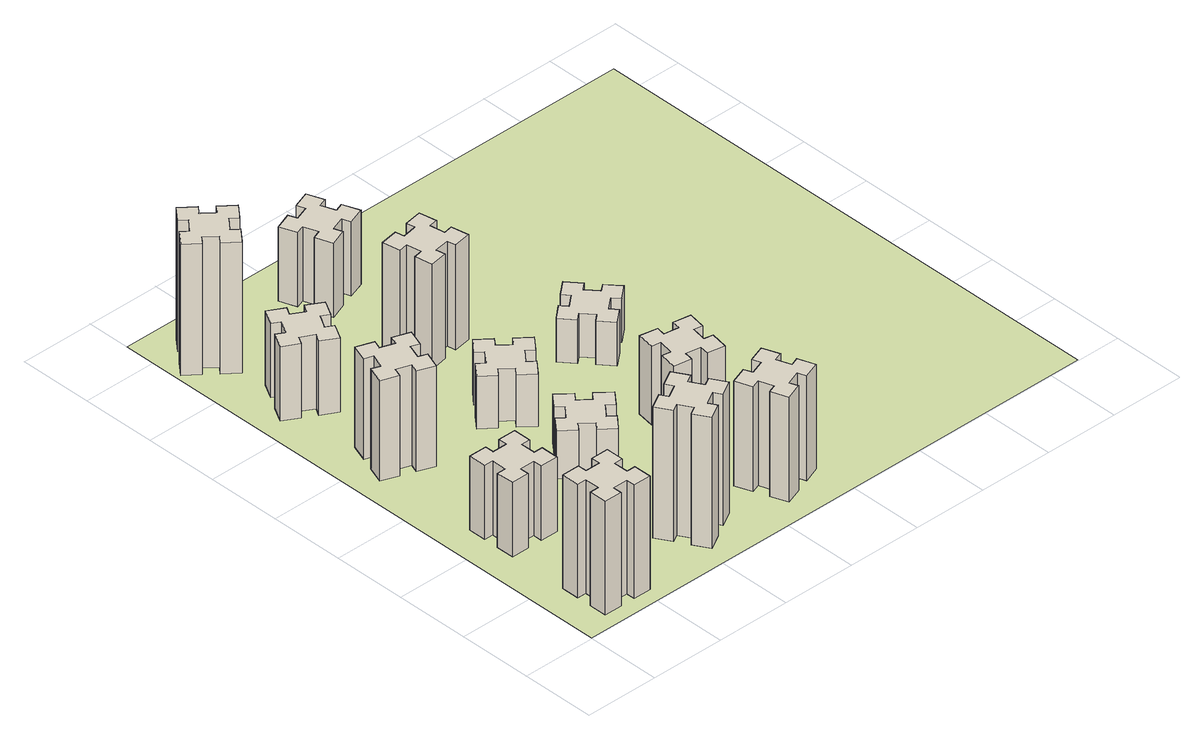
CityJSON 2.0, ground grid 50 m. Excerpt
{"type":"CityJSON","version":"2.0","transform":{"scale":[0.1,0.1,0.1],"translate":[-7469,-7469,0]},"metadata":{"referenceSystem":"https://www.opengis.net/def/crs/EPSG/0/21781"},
"CityObjects":{
"building1":{"type":"Building","attributes":{"class":"1000","function":"1000","usage":"1000","yearOfConstruction":2016,"roofType":"1000","measuredHeight":78,"storeysAboveGround":30,"storeysBelowGround":0},"geometry":[{"type":"Solid","lod":"1","boundaries":[[[[0,1,2,3,4,5,6,7,8,9,10,11,12,13,14,15,16,17,18,19]],[[17,16,20,21]],[[16,15,22,20]],[[15,14,23,22]],[[14,13,24,23]],[[13,12,25,24]],[[12,11,26,25]],[[11,10,27,26]],[[10,9,28,27]],[[9,8,29,28]],[[8,7,30,29]],[[7,6,31,30]],[[6,5,32,31]],[[5,4,33,32]],[[4,3,34,33]],[[3,2,35,34]],[[2,1,36,35]],[[1,0,37,36]],[[0,19,38,37]],[[19,18,39,38]],[[18,17,21,39]],[[24,25,26,27,28,29,30,31,32,33,34,35,36,37,38,39,21,20,22,23]]]]}]},
"building2":{"type":"Building","attributes":{"class":"1000","function":"1000","usage":"1000","yearOfConstruction":2016,"roofType":"1000","measuredHeight":51,"storeysAboveGround":30,"storeysBelowGround":0},"geometry":[{"type":"Solid","lod":"1","boundaries":[[[[40,41,42,43,44,45,46,47,48,49,50,51,52,53,54,55,56,57,58,59]],[[57,56,60,61]],[[56,55,62,60]],[[55,54,63,62]],[[54,53,64,63]],[[53,52,65,64]],[[52,51,66,65]],[[51,50,67,66]],[[50,49,68,67]],[[49,48,69,68]],[[48,47,70,69]],[[47,46,71,70]],[[46,45,72,71]],[[45,44,73,72]],[[44,43,74,73]],[[43,42,75,74]],[[42,41,76,75]],[[41,40,77,76]],[[40,59,78,77]],[[59,58,79,78]],[[58,57,61,79]],[[64,65,66,67,68,69,70,71,72,73,74,75,76,77,78,79,61,60,62,63]]]]}]},
"building3":{"type":"Building","attributes":{"class":"1000","function":"1000","usage":"1000","yearOfConstruction":2016,"roofType":"1000","measuredHeight":69,"storeysAboveGround":30,"storeysBelowGround":0},"geometry":[{"type":"Solid","lod":"1","boundaries":[[[[80,81,82,83,84,85,86,87,88,89,90,91,92,93,94,95,96,97,98,99]],[[97,96,100,101]],[[96,95,102,100]],[[95,94,103,102]],[[94,93,104,103]],[[93,92,105,104]],[[92,91,106,105]],[[91,90,107,106]],[[90,89,108,107]],[[89,88,109,108]],[[88,87,110,109]],[[87,86,111,110]],[[86,85,112,111]],[[85,84,113,112]],[[84,83,114,113]],[[83,82,115,114]],[[82,81,116,115]],[[81,80,117,116]],[[80,99,118,117]],[[99,98,119,118]],[[98,97,101,119]],[[104,105,106,107,108,109,110,111,112,113,114,115,116,117,118,119,101,100,102,103]]]]}]},
"building4":{"type":"Building","attributes":{"class":"1000","function":"1000","usage":"1000","yearOfConstruction":2016,"roofType":"1000","measuredHeight":51,"storeysAboveGround":30,"storeysBelowGround":0},"geometry":[{"type":"Solid","lod":"1","boundaries":[[[[120,121,122,123,124,125,126,127,128,129,130,131,132,133,134,135,136,137,138,139]],[[137,136,140,141]],[[136,135,142,140]],[[135,134,143,142]],[[134,133,144,143]],[[133,132,145,144]],[[132,131,146,145]],[[131,130,147,146]],[[130,129,148,147]],[[129,128,149,148]],[[128,127,150,149]],[[127,126,151,150]],[[126,125,152,151]],[[125,124,153,152]],[[124,123,154,153]],[[123,122,155,154]],[[122,121,156,155]],[[121,120,157,156]],[[120,139,158,157]],[[139,138,159,158]],[[138,137,141,159]],[[144,145,146,147,148,149,150,151,152,153,154,155,156,157,158,159,141,140,142,143]]]]}]},
"building5":{"type":"Building","attributes":{"class":"1000","function":"1000","usage":"1000","yearOfConstruction":2016,"roofType":"1000","measuredHeight":90,"storeysAboveGround":30,"storeysBelowGround":0},"geometry":[{"type":"Solid","lod":"1","boundaries":[[[[160,161,162,163,164,165,166,167,168,169,170,171,172,173,174,175,176,177,178,179]],[[177,176,180,181]],[[176,175,182,180]],[[175,174,183,182]],[[174,173,184,183]],[[173,172,185,184]],[[172,171,186,185]],[[171,170,187,186]],[[170,169,188,187]],[[169,168,189,188]],[[168,167,190,189]],[[167,166,191,190]],[[166,165,192,191]],[[165,164,193,192]],[[164,163,194,193]],[[163,162,195,194]],[[162,161,196,195]],[[161,160,197,196]],[[160,179,198,197]],[[179,178,199,198]],[[178,177,181,199]],[[184,185,186,187,188,189,190,191,192,193,194,195,196,197,198,199,181,180,182,183]]]]}]},
"building6":{"type":"Building","attributes":{"class":"1000","function":"1000","usage":"1000","yearOfConstruction":2016,"roofType":"1000","measuredHeight":90,"storeysAboveGround":30,"storeysBelowGround":0},"geometry":[{"type":"Solid","lod":"1","boundaries":[[[[200,201,202,203,204,205,206,207,208,209,210,211,212,213,214,215,216,217,218,219]],[[217,216,220,221]],[[216,215,222,220]],[[215,214,223,222]],[[214,213,224,223]],[[213,212,225,224]],[[212,211,226,225]],[[211,210,227,226]],[[210,209,228,227]],[[209,208,229,228]],[[208,207,230,229]],[[207,206,231,230]],[[206,205,232,231]],[[205,204,233,232]],[[204,203,234,233]],[[203,202,235,234]],[[202,201,236,235]],[[201,200,237,236]],[[200,219,238,237]],[[219,218,239,238]],[[218,217,221,239]],[[224,225,226,227,228,229,230,231,232,233,234,235,236,237,238,239,221,220,222,223]]]]}]},
"building7":{"type":"Building","attributes":{"class":"1000","function":"1000","usage":"1000","yearOfConstruction":2016,"roofType":"1000","measuredHeight":33,"storeysAboveGround":30,"storeysBelowGround":0},"geometry":[{"type":"Solid","lod":"1","boundaries":[[[[240,241,242,243,244,245,246,247,248,249,250,251,252,253,254,255,256,257,258,259]],[[257,256,260,261]],[[256,255,262,260]],[[255,254,263,262]],[[254,253,264,263]],[[253,252,265,264]],[[252,251,266,265]],[[251,250,267,266]],[[250,249,268,267]],[[249,248,269,268]],[[248,247,270,269]],[[247,246,271,270]],[[246,245,272,271]],[[245,244,273,272]],[[244,243,274,273]],[[243,242,275,274]],[[242,241,276,275]],[[241,240,277,276]],[[240,259,278,277]],[[259,258,279,278]],[[258,257,261,279]],[[264,265,266,267,268,269,270,271,272,273,274,275,276,277,278,279,261,260,262,263]]]]}]},
"building8":{"type":"Building","attributes":{"class":"1000","function":"1000","usage":"1000","yearOfConstruction":2016,"roofType":"1000","measuredHeight":36,"storeysAboveGround":30,"storeysBelowGround":0},"geometry":[{"type":"Solid","lod":"1","boundaries":[[[[280,281,282,283,284,285,286,287,288,289,290,291,292,293,294,295,296,297,298,299]],[[297,296,300,301]],[[296,295,302,300]],[[295,294,303,302]],[[294,293,304,303]],[[293,292,305,304]],[[292,291,306,305]],[[291,290,307,306]],[[290,289,308,307]],[[289,288,309,308]],[[288,287,310,309]],[[287,286,311,310]],[[286,285,312,311]],[[285,284,313,312]],[[284,283,314,313]],[[283,282,315,314]],[[282,281,316,315]],[[281,280,317,316]],[[280,299,318,317]],[[299,298,319,318]],[[298,297,301,319]],[[304,305,306,307,308,309,310,311,312,313,314,315,316,317,318,319,301,300,302,303]]]]}]},
"building9":{"type":"Building","attributes":{"class":"1000","function":"1000","usage":"1000","yearOfConstruction":2016,"roofType":"1000","measuredHeight":72,"storeysAboveGround":30,"storeysBelowGround":0},"geometry":[{"type":"Solid","lod":"1","boundaries":[[[[320,321,322,323,324,325,326,327,328,329,330,331,332,333,334,335,336,337,338,339]],[[337,336,340,341]],[[336,335,342,340]],[[335,334,343,342]],[[334,333,344,343]],[[333,332,345,344]],[[332,331,346,345]],[[331,330,347,346]],[[330,329,348,347]],[[329,328,349,348]],[[328,327,350,349]],[[327,326,351,350]],[[326,325,352,351]],[[325,324,353,352]],[[324,323,354,353]],[[323,322,355,354]],[[322,321,356,355]],[[321,320,357,356]],[[320,339,358,357]],[[339,338,359,358]],[[338,337,341,359]],[[344,345,346,347,348,349,350,351,352,353,354,355,356,357,358,359,341,340,342,343]]]]}]},
"building10":{"type":"Building","attributes":{"class":"1000","function":"1000","usage":"1000","yearOfConstruction":2016,"roofType":"1000","measuredHeight":72,"storeysAboveGround":30,"storeysBelowGround":0},"geometry":[{"type":"Solid","lod":"1","boundaries":[[[[360,361,362,363,364,365,366,367,368,369,370,371,372,373,374,375,376,377,378,379]],[[377,376,380,381]],[[376,375,382,380]],[[375,374,383,382]],[[374,373,384,383]],[[373,372,385,384]],[[372,371,386,385]],[[371,370,387,386]],[[370,369,388,387]],[[369,368,389,388]],[[368,367,390,389]],[[367,366,391,390]],[[366,365,392,391]],[[365,364,393,392]],[[364,363,394,393]],[[363,362,395,394]],[[362,361,396,395]],[[361,360,397,396]],[[360,379,398,397]],[[379,378,399,398]],[[378,377,381,399]],[[384,385,386,387,388,389,390,391,392,393,394,395,396,397,398,399,381,380,382,383]]]]}]},
"building11":{"type":"Building","attributes":{"class":"1000","function":"1000","usage":"1000","yearOfConstruction":2016,"roofType":"1000","measuredHeight":54,"storeysAboveGround":30,"storeysBelowGround":0},"geometry":[{"type":"Solid","lod":"1","boundaries":[[[[400,401,402,403,404,405,406,407,408,409,410,411,412,413,414,415,416,417,418,419]],[[417,416,420,421]],[[416,415,422,420]],[[415,414,423,422]],[[414,413,424,423]],[[413,412,425,424]],[[412,411,426,425]],[[411,410,427,426]],[[410,409,428,427]],[[409,408,429,428]],[[408,407,430,429]],[[407,406,431,430]],[[406,405,432,431]],[[405,404,433,432]],[[404,403,434,433]],[[403,402,435,434]],[[402,401,436,435]],[[401,400,437,436]],[[400,419,438,437]],[[419,418,439,438]],[[418,417,421,439]],[[424,425,426,427,428,429,430,431,432,433,434,435,436,437,438,439,421,420,422,423]]]]}]},
"building12":{"type":"Building","attributes":{"class":"1000","function":"1000","usage":"1000","yearOfConstruction":2016,"roofType":"1000","measuredHeight":51,"storeysAboveGround":30,"storeysBelowGround":0},"geometry":[{"type":"Solid","lod":"1","boundaries":[[[[440,441,442,443,444,445,446,447,448,449,450,451,452,453,454,455,456,457,458,459]],[[457,456,460,461]],[[456,455,462,460]],[[455,454,463,462]],[[454,453,464,463]],[[453,452,465,464]],[[452,451,466,465]],[[451,450,467,466]],[[450,449,468,467]],[[449,448,469,468]],[[448,447,470,469]],[[447,446,471,470]],[[446,445,472,471]],[[445,444,473,472]],[[444,443,474,473]],[[443,442,475,474]],[[442,441,476,475]],[[441,440,477,476]],[[440,459,478,477]],[[459,458,479,478]],[[458,457,461,479]],[[464,465,466,467,468,469,470,471,472,473,474,475,476,477,478,479,461,460,462,463]]]]}]},
"building13":{"type":"Building","attributes":{"class":"1000","function":"1000","usage":"1000","yearOfConstruction":2016,"roofType":"1000","measuredHeight":30,"storeysAboveGround":30,"storeysBelowGround":0},"geometry":[{"type":"Solid","lod":"1","boundaries":[[[[480,481,482,483,484,485,486,487,488,489,490,491,492,493,494,495,496,497,498,499]],[[497,496,500,501]],[[496,495,502,500]],[[495,494,503,502]],[[494,493,504,503]],[[493,492,505,504]],[[492,491,506,505]],[[491,490,507,506]],[[490,489,508,507]],[[489,488,509,508]],[[488,487,510,509]],[[487,486,511,510]],[[486,485,512,511]],[[485,484,513,512]],[[484,483,514,513]],[[483,482,515,514]],[[482,481,516,515]],[[481,480,517,516]],[[480,499,518,517]],[[499,498,519,518]],[[498,497,501,519]],[[504,505,506,507,508,509,510,511,512,513,514,515,516,517,518,519,501,500,502,503]]]]}]},
"landuse1":{"type":"LandUse","attributes":{"name":"plot1","function":"1010"},"geometry":[{"type":"MultiSurface","lod":"1","boundaries":[[[520,521,522,523]]]}]}
},
"vertices":[
[265,325,0],[265,225,0],[205,225,0],[205,105,0],[325,105,0],[325,165,0],[425,165,0],[425,105,0],[545,105,0],[545,225,0],[485,225,0],[485,325,0],[545,325,0],[545,445,0],[425,445,0],[425,385,0],[325,385,0],[325,445,0],[205,445,0],[205,325,0],[325,385,780],[325,445,780],[425,385,780],[425,445,780],[545,445,780],[545,325,780],[485,325,780],[485,225,780],[545,225,780],[545,105,780],[425,105,780],[425,165,780],[325,165,780],[325,105,780],[205,105,780],[205,225,780],[265,225,780],[265,325,780],[205,325,780],[205,445,780],
[265,1065,0],[265,965,0],[205,965,0],[205,845,0],[325,845,0],[325,905,0],[425,905,0],[425,845,0],[545,845,0],[545,965,0],[485,965,0],[485,1065,0],[545,1065,0],[545,1185,0],[425,1185,0],[425,1125,0],[325,1125,0],[325,1185,0],[205,1185,0],[205,1065,0],[325,1125,510],[325,1185,510],[425,1125,510],[425,1185,510],[545,1185,510],[545,1065,510],[485,1065,510],[485,965,510],[545,965,510],[545,845,510],[425,845,510],[425,905,510],[325,905,510],[325,845,510],[205,845,510],[205,965,510],[265,965,510],[265,1065,510],[205,1065,510],[205,1185,510],
[291,1869,0],[385,1835,0],[364,1779,0],[477,1737,0],[518,1850,0],[462,1871,0],[496,1965,0],[552,1944,0],[593,2057,0],[480,2098,0],[460,2042,0],[366,2076,0],[387,2132,0],[274,2173,0],[233,2060,0],[289,2040,0],[255,1946,0],[199,1967,0],[157,1854,0],[270,1813,0],[255,1946,690],[199,1967,690],[289,2040,690],[233,2060,690],[274,2173,690],[387,2132,690],[366,2076,690],[460,2042,690],[480,2098,690],[593,2057,690],[552,1944,690],[496,1965,690],[462,1871,690],[518,1850,690],[477,1737,690],[364,1779,690],[385,1835,690],[291,1869,690],[270,1813,690],[157,1854,690],
[446,2597,0],[496,2684,0],[548,2654,0],[608,2758,0],[504,2818,0],[474,2766,0],[387,2816,0],[417,2868,0],[313,2928,0],[253,2824,0],[305,2794,0],[255,2707,0],[203,2737,0],[143,2633,0],[247,2573,0],[277,2625,0],[364,2575,0],[334,2523,0],[438,2463,0],[498,2567,0],[364,2575,510],[334,2523,510],[277,2625,510],[247,2573,510],[143,2633,510],[203,2737,510],[255,2707,510],[305,2794,510],[253,2824,510],[313,2928,510],[417,2868,510],[387,2816,510],[474,2766,510],[504,2818,510],[608,2758,510],[548,2654,510],[496,2684,510],[446,2597,510],[498,2567,510],[438,2463,510],
[1104,496,0],[1017,446,0],[987,498,0],[883,438,0],[943,334,0],[995,364,0],[1045,277,0],[993,247,0],[1053,143,0],[1157,203,0],[1127,255,0],[1214,305,0],[1244,253,0],[1348,313,0],[1288,417,0],[1236,387,0],[1186,474,0],[1238,504,0],[1178,608,0],[1074,548,0],[1186,474,900],[1238,504,900],[1236,387,900],[1288,417,900],[1348,313,900],[1244,253,900],[1214,305,900],[1127,255,900],[1157,203,900],[1053,143,900],[993,247,900],[1045,277,900],[995,364,900],[943,334,900],[883,438,900],[987,498,900],[1017,446,900],[1104,496,900],[1074,548,900],[1178,608,900],
[384,3387,0],[308,3452,0],[346,3498,0],[254,3575,0],[177,3483,0],[223,3444,0],[159,3368,0],[113,3406,0],[36,3314,0],[128,3237,0],[166,3283,0],[243,3219,0],[204,3173,0],[296,3096,0],[373,3188,0],[327,3226,0],[392,3303,0],[438,3264,0],[515,3356,0],[423,3433,0],[392,3303,900],[438,3264,900],[327,3226,900],[373,3188,900],[296,3096,900],[204,3173,900],[243,3219,900],[166,3283,900],[128,3237,900],[36,3314,900],[113,3406,900],[159,3368,900],[223,3444,900],[177,3483,900],[254,3575,900],[346,3498,900],[308,3452,900],[384,3387,900],[423,3433,900],[515,3356,900],
[1224,1267,0],[1148,1332,0],[1186,1378,0],[1094,1455,0],[1017,1363,0],[1063,1324,0],[999,1248,0],[953,1286,0],[876,1194,0],[968,1117,0],[1006,1163,0],[1083,1099,0],[1044,1053,0],[1136,976,0],[1213,1068,0],[1167,1106,0],[1232,1183,0],[1278,1144,0],[1355,1236,0],[1263,1313,0],[1232,1183,330],[1278,1144,330],[1167,1106,330],[1213,1068,330],[1136,976,330],[1044,1053,330],[1083,1099,330],[1006,1163,330],[968,1117,330],[876,1194,330],[953,1286,330],[999,1248,330],[1063,1324,330],[1017,1363,330],[1094,1455,330],[1186,1378,330],[1148,1332,330],[1224,1267,330],[1263,1313,330],[1355,1236,330],
[1167,1746,0],[1232,1823,0],[1278,1784,0],[1355,1876,0],[1263,1953,0],[1224,1907,0],[1148,1972,0],[1186,2018,0],[1094,2095,0],[1017,2003,0],[1063,1964,0],[999,1888,0],[953,1926,0],[876,1834,0],[968,1757,0],[1006,1803,0],[1083,1739,0],[1044,1693,0],[1136,1616,0],[1213,1708,0],[1083,1739,360],[1044,1693,360],[1006,1803,360],[968,1757,360],[876,1834,360],[953,1926,360],[999,1888,360],[1063,1964,360],[1017,2003,360],[1094,2095,360],[1186,2018,360],[1148,1972,360],[1224,1907,360],[1263,1953,360],[1355,1876,360],[1278,1784,360],[1232,1823,360],[1167,1746,360],[1213,1708,360],[1136,1616,360],
[1765,496,0],[1671,462,0],[1650,518,0],[1537,477,0],[1579,364,0],[1635,385,0],[1669,291,0],[1613,270,0],[1654,157,0],[1767,199,0],[1746,255,0],[1840,289,0],[1860,233,0],[1973,274,0],[1932,387,0],[1876,366,0],[1842,460,0],[1898,480,0],[1857,593,0],[1744,552,0],[1842,460,720],[1898,480,720],[1876,366,720],[1932,387,720],[1973,274,720],[1860,233,720],[1840,289,720],[1746,255,720],[1767,199,720],[1654,157,720],[1613,270,720],[1669,291,720],[1635,385,720],[1579,364,720],[1537,477,720],[1650,518,720],[1671,462,720],[1765,496,720],[1744,552,720],[1857,593,720],
[1332,2565,0],[1315,2664,0],[1374,2674,0],[1353,2792,0],[1235,2771,0],[1245,2712,0],[1147,2695,0],[1137,2754,0],[1018,2733,0],[1039,2615,0],[1098,2625,0],[1116,2527,0],[1057,2517,0],[1077,2398,0],[1196,2419,0],[1185,2478,0],[1284,2496,0],[1294,2437,0],[1412,2457,0],[1391,2576,0],[1284,2496,720],[1294,2437,720],[1185,2478,720],[1196,2419,720],[1077,2398,720],[1057,2517,720],[1116,2527,720],[1098,2625,720],[1039,2615,720],[1018,2733,720],[1137,2754,720],[1147,2695,720],[1245,2712,720],[1235,2771,720],[1353,2792,720],[1374,2674,720],[1315,2664,720],[1332,2565,720],[1391,2576,720],[1412,2457,720],
[1855,1047,0],[1872,1145,0],[1931,1135,0],[1952,1253,0],[1834,1274,0],[1824,1215,0],[1725,1232,0],[1736,1291,0],[1617,1312,0],[1597,1194,0],[1656,1184,0],[1638,1085,0],[1579,1096,0],[1558,977,0],[1677,957,0],[1687,1016,0],[1785,998,0],[1775,939,0],[1893,918,0],[1914,1037,0],[1785,998,540],[1775,939,540],[1687,1016,540],[1677,957,540],[1558,977,540],[1579,1096,540],[1638,1085,540],[1656,1184,540],[1597,1194,540],[1617,1312,540],[1736,1291,540],[1725,1232,540],[1824,1215,540],[1834,1274,540],[1952,1253,540],[1931,1135,540],[1872,1145,540],[1855,1047,540],[1914,1037,540],[1893,918,540],
[1125,3456,0],[1031,3422,0],[1010,3478,0],[897,3437,0],[939,3324,0],[995,3345,0],[1029,3251,0],[973,3230,0],[1014,3117,0],[1127,3159,0],[1106,3215,0],[1200,3249,0],[1220,3193,0],[1333,3234,0],[1292,3347,0],[1236,3326,0],[1202,3420,0],[1258,3440,0],[1217,3553,0],[1104,3512,0],[1202,3420,510],[1258,3440,510],[1236,3326,510],[1292,3347,510],[1333,3234,510],[1220,3193,510],[1200,3249,510],[1106,3215,510],[1127,3159,510],[1014,3117,510],[973,3230,510],[1029,3251,510],[995,3345,510],[939,3324,510],[897,3437,510],[1010,3478,510],[1031,3422,510],[1125,3456,510],[1104,3512,510],[1217,3553,510],
[1972,1988,0],[1907,2064,0],[1953,2103,0],[1876,2195,0],[1784,2118,0],[1823,2072,0],[1746,2007,0],[1708,2053,0],[1616,1976,0],[1693,1884,0],[1739,1923,0],[1803,1846,0],[1757,1808,0],[1834,1716,0],[1926,1793,0],[1888,1839,0],[1964,1903,0],[2003,1857,0],[2095,1934,0],[2018,2026,0],[1964,1903,300],[2003,1857,300],[1888,1839,300],[1926,1793,300],[1834,1716,300],[1757,1808,300],[1803,1846,300],[1739,1923,300],[1693,1884,300],[1616,1976,300],[1708,2053,300],[1746,2007,300],[1823,2072,300],[1784,2118,300],[1876,2195,300],[1953,2103,300],[1907,2064,300],[1972,1988,300],[2018,2026,300],[2095,1934,300],
[5,3705,0],[3705,3705,0],[3705,5,0],[5,5,0]
]}
